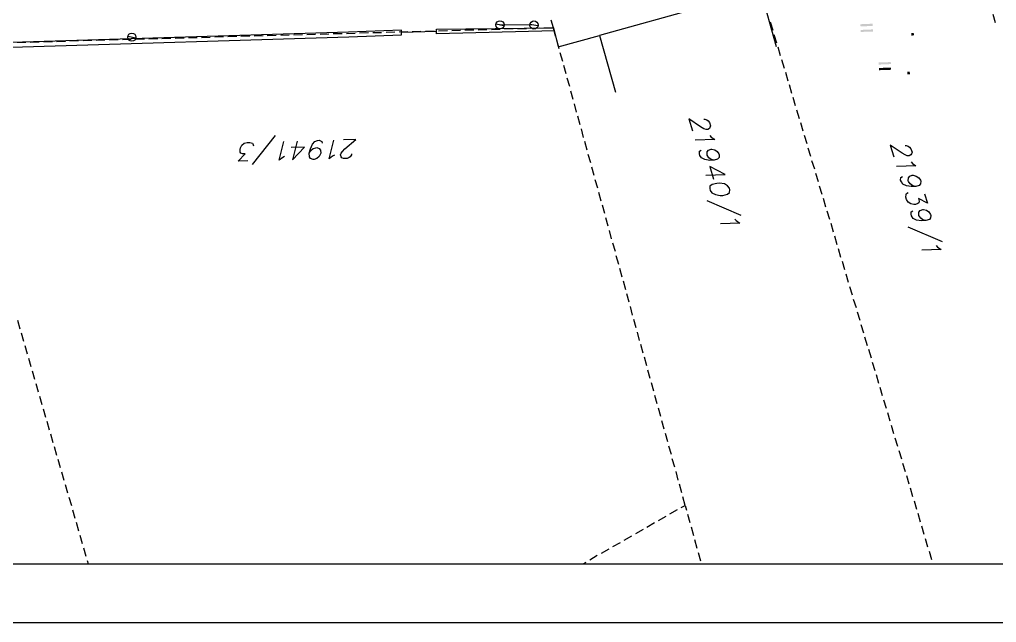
# Model space of a CAD drawing. Header units: millimetres. Extents: x -160 to 389, y -61 to 142.
# Drawn here: x -63.7 to 50.9, y -61.5 to 9.3 of the extents above; entities that cross this region are included whole.
import ezdxf

# ---------------------------------------------------------------- set-up
doc = ezdxf.new("R2010")
doc.units = ezdxf.units.MM
for name, color, linetype in [('PDF_0', 7, 'Continuous'), ('PDF_C-ROAD-BRNG', 7, 'Continuous'), ('PDF_xref_Boundary$lines$(UV_map)$GR-10', 8, 'Continuous'), ('PDF_xref_Boundary$lines$(UV_map)$TX-11', 8, 'Continuous')]:
    doc.layers.add(name, color=color, linetype=linetype)
for name, color, linetype, true_color in [('PDF_xref_2D-survey$(UV_map)$GR-30', 7, 'Continuous', 0xdcdcdc), ('PDF_xref_2D-survey$(UV_map)$GR-39', 7, 'Continuous', 0xdcdcdc), ('PDF_xref_2D-survey$(UV_map)$GR-75', 7, 'Continuous', 0xdcdcdc), ('PDF_xref_2D-survey$(UV_map)$SI-75', 7, 'Continuous', 0xdcdcdc)]:
    doc.layers.add(name, color=color, linetype=linetype, true_color=true_color)

msp = doc.modelspace()

# ---------------------------------------------------------------- linework, layer by layer
msp.add_line((-159.98, -61.48), (389.39, -61.48))
at = {"layer": 'PDF_0', "lineweight": 25}
msp.add_lwpolyline([(-153.12, 135.58), (238.32, 135.58), (238.32, -54.62), (-153.12, -54.62)], close=True, dxfattribs=at)
at = {"layer": 'PDF_C-ROAD-BRNG', "lineweight": 25, "transparency": 33554559}
for points in [[(36.36, 8.56), (34.94, 8.5), (36.36, 8.82), (34.91, 8.76)], [(36.39, 7.89), (34.97, 7.86), (36.39, 8.15), (34.94, 8.09)], [(40.89, 7.42), (40.89, 7.74), (41.21, 7.45), (41.18, 7.74)], [(38.51, 4.08), (37.06, 4.02), (38.48, 4.31), (37.06, 4.29)], [(38.51, 3.41), (37.09, 3.36), (38.51, 3.68), (37.09, 3.62)], [(40.42, 2.86), (40.42, 3.18), (40.74, 2.86), (40.71, 3.18)]]:
    msp.add_solid(points, dxfattribs=at)
at = {"layer": 'PDF_xref_2D-survey$(UV_map)$GR-30', "lineweight": 25}
msp.add_lwpolyline([(25.1, 6.11), (23.24, 12.71), (16.7, 10.88), (4.31, 7.42), (6.18, 0.79)], dxfattribs=at)
at = {"layer": 'PDF_xref_2D-survey$(UV_map)$GR-39', "lineweight": 25}
for points in [[(-73.14, 5.85), (-63.34, 6.11), (-25.08, 7.28), (-18.91, 7.51), (-18.91, 8.06), (-25.11, 7.83), (-63.37, 6.67), (-73.31, 6.38), (-67.84, -10.69)], [(-0.92, 7.98), (-14.79, 7.63), (-14.79, 8.18), (-1.09, 8.35), (-0.54, 6.09), (4.31, 7.42)], [(-14.79, 7.89), (-18.91, 7.77)]]:
    msp.add_lwpolyline(points, dxfattribs=at)
at = {"layer": 'PDF_xref_2D-survey$(UV_map)$GR-75', "lineweight": 25}
msp.add_lwpolyline([(-3.39, 8.64), (-7.37, 8.67)], dxfattribs=at)
at = {"layer": 'PDF_xref_2D-survey$(UV_map)$SI-75', "lineweight": 25}
for points in [[(-6.91, 8.59), (-7.84, 8.76)], [(-2.92, 8.56), (-3.85, 8.73)], [(-50.08, 7.13), (-51.01, 7.31)]]:
    msp.add_lwpolyline(points, dxfattribs=at)
for centre in [(-7.35, 8.69), (-3.37, 8.66), (-50.53, 7.24)]:
    msp.add_circle(centre, 0.48, dxfattribs=at)
at = {"layer": 'PDF_xref_Boundary$lines$(UV_map)$GR-10', "lineweight": 25}
for points in [[(-0.83, 7.36), (-1.09, 8.35), (-1.35, 9.23)], [(50.77, 8.91), (50.51, 9.89)], [(-14.55, 8), (-13.51, 8.03)], [(-13.01, 8.03), (-11.97, 8.06)], [(-11.47, 8.09), (-10.43, 8.09)], [(-9.9, 8.12), (-8.88, 8.15)], [(-8.36, 8.15), (-7.34, 8.18)], [(-6.82, 8.21), (-5.8, 8.24)], [(-5.28, 8.24), (-4.26, 8.27)], [(-3.74, 8.3), (-2.72, 8.32)], [(-2.2, 8.32), (-1.09, 8.35)], [(24.35, 9.05), (24.64, 8.06)], [(-54.7, 6.9), (-53.69, 6.93)], [(-53.16, 6.93), (-52.15, 6.96)], [(-51.62, 6.96), (-50.6, 6.99)], [(-50.08, 7.02), (-49.03, 7.05)], [(-48.54, 7.05), (-47.49, 7.07)], [(-47, 7.1), (-45.95, 7.13)], [(-45.43, 7.13), (-44.41, 7.16)], [(-43.89, 7.19), (-42.87, 7.22)], [(-42.35, 7.22), (-41.33, 7.25)], [(-40.81, 7.28), (-39.79, 7.31)], [(-39.27, 7.31), (-38.22, 7.34)], [(-37.73, 7.36), (-36.68, 7.39)], [(-36.18, 7.39), (-35.14, 7.42)], [(-34.64, 7.45), (-33.6, 7.48)], [(-33.07, 7.48), (-32.06, 7.51)], [(-31.53, 7.51), (-30.51, 7.54)], [(-29.99, 7.57), (-28.97, 7.6)], [(-28.45, 7.6), (-27.43, 7.63)], [(-26.91, 7.66), (-25.86, 7.68)], [(-25.37, 7.68), (-24.32, 7.71)], [(-23.83, 7.74), (-22.78, 7.77)], [(-22.26, 7.77), (-21.24, 7.8)], [(-20.72, 7.83), (-19.7, 7.86)], [(-19.18, 7.86), (-18.16, 7.89)], [(-17.64, 7.92), (-16.62, 7.95)], [(-16.09, 7.95), (-15.08, 7.98)], [(24.78, 7.57), (25.07, 6.58)], [(-63.98, 6.64), (-62.96, 6.67)], [(-62.44, 6.67), (-61.39, 6.7)], [(-60.9, 6.73), (-59.85, 6.75)], [(-59.36, 6.75), (-58.31, 6.78)], [(-57.79, 6.81), (-56.77, 6.84)], [(-56.24, 6.84), (-55.23, 6.87)], [(-0.42, 5.88), (-0.69, 6.87)], [(25.22, 6.09), (25.51, 5.1)], [(0.01, 4.4), (-0.28, 5.39)], [(25.65, 4.6), (25.97, 3.61)], [(0.42, 2.92), (0.13, 3.91)], [(0.83, 1.43), (0.54, 2.42)], [(26.12, 3.12), (26.41, 2.13)], [(26.56, 1.67), (26.85, 0.68)], [(1.23, -0.08), (0.94, 0.91)], [(26.99, 0.18), (27.28, -0.8)], [(1.64, -1.56), (1.38, -0.57)], [(2.05, -3.04), (1.79, -2.05)], [(27.43, -1.3), (27.75, -2.29)], [(27.89, -2.78), (28.18, -3.77)], [(2.45, -4.53), (2.19, -3.54)], [(28.33, -4.26), (28.62, -5.25)], [(2.86, -6.04), (2.6, -5.02)], [(3.3, -7.52), (3.01, -6.53)], [(28.77, -5.75), (29.06, -6.74)], [(3.7, -9), (3.41, -8.01)], [(29.2, -7.23), (29.52, -8.22)], [(29.67, -8.71), (29.96, -9.7)], [(4.11, -10.49), (3.82, -9.5)], [(30.1, -10.2), (30.39, -11.18)], [(4.52, -12), (4.26, -10.98)], [(4.93, -13.48), (4.66, -12.49)], [(30.54, -11.68), (30.83, -12.67)], [(30.97, -13.16), (31.29, -14.12)], [(5.33, -14.96), (5.07, -13.97)], [(31.44, -14.61), (31.73, -15.6)], [(5.74, -16.45), (5.48, -15.46)], [(6.18, -17.93), (5.88, -16.94)], [(31.88, -16.1), (32.17, -17.09)], [(32.31, -17.58), (32.6, -18.57)], [(6.58, -19.44), (6.29, -18.45)], [(32.78, -19.06), (33.07, -20.05)], [(6.99, -20.92), (6.7, -19.93)], [(33.21, -20.55), (33.5, -21.53)], [(7.4, -22.41), (7.13, -21.42)], [(7.8, -23.89), (7.54, -22.9)], [(33.65, -22.03), (33.94, -23.02)], [(34.09, -23.51), (34.41, -24.5)], [(8.21, -25.4), (7.95, -24.38)], [(34.55, -24.99), (34.84, -25.98)], [(-63.63, -27.03), (-63.92, -26.04)], [(8.62, -26.88), (8.36, -25.89)], [(9.02, -28.37), (8.76, -27.38)], [(34.99, -26.48), (35.28, -27.46)], [(-63.19, -28.51), (-63.48, -27.52)], [(35.42, -27.96), (35.71, -28.95)], [(-62.76, -29.99), (-63.05, -29.01)], [(9.46, -29.85), (9.17, -28.86)], [(35.86, -29.41), (36.18, -30.4)], [(-62.32, -31.48), (-62.61, -30.49)], [(9.87, -31.36), (9.58, -30.34)], [(36.32, -30.9), (36.61, -31.88)], [(-61.91, -32.96), (-62.18, -31.97)], [(10.27, -32.84), (9.98, -31.85)], [(36.76, -32.38), (37.05, -33.37)], [(-61.48, -34.44), (-61.77, -33.45)], [(10.68, -34.33), (10.42, -33.34)], [(37.2, -33.86), (37.49, -34.85)], [(-61.04, -35.92), (-61.33, -34.94)], [(11.09, -35.81), (10.83, -34.82)], [(37.63, -35.34), (37.95, -36.33)], [(-60.61, -37.41), (-60.9, -36.42)], [(11.5, -37.29), (11.23, -36.3)], [(11.9, -38.8), (11.64, -37.79)], [(38.1, -36.83), (38.39, -37.81)], [(-60.17, -38.89), (-60.46, -37.9)], [(38.53, -38.31), (38.82, -39.3)], [(-59.76, -40.37), (-60.02, -39.38)], [(12.34, -40.29), (12.05, -39.3)], [(38.97, -39.79), (39.26, -40.78)], [(-59.33, -41.86), (-59.62, -40.87)], [(12.75, -41.77), (12.46, -40.78)], [(-58.89, -43.34), (-59.18, -42.35)], [(13.15, -43.25), (12.86, -42.26)], [(39.41, -41.27), (39.73, -42.26)], [(39.87, -42.76), (40.16, -43.75)], [(-58.45, -44.82), (-58.74, -43.83)], [(13.56, -44.76), (13.3, -43.75)], [(40.31, -44.24), (40.6, -45.2)], [(-58.02, -46.3), (-58.31, -45.32)], [(13.97, -46.25), (13.71, -45.26)], [(40.74, -45.69), (41.03, -46.68)], [(-57.58, -47.79), (-57.87, -46.8)], [(14.37, -47.73), (14.11, -46.74)], [(13.88, -47.99), (14.37, -47.73), (14.52, -48.28)], [(41.21, -47.18), (41.5, -48.16)], [(-57.17, -49.27), (-57.47, -48.28)], [(12.11, -49.04), (11.21, -49.53)], [(13.44, -48.25), (12.54, -48.78)], [(14.66, -48.78), (14.93, -49.76)], [(41.64, -48.66), (41.94, -49.65)], [(-56.74, -50.75), (-57.03, -49.76)], [(10.77, -49.79), (9.87, -50.32)], [(15.07, -50.26), (15.33, -51.25)], [(42.08, -50.14), (42.37, -51.13)], [(-56.3, -52.23), (-56.59, -51.25)], [(8.09, -51.33), (7.19, -51.86)], [(9.43, -50.58), (8.53, -51.07)], [(6.76, -52.12), (5.86, -52.61)], [(15.48, -51.74), (15.74, -52.76)], [(42.52, -51.62), (42.81, -52.61)], [(-55.87, -53.75), (-56.16, -52.76)], [(4.05, -53.63), (3.18, -54.15)], [(5.42, -52.87), (4.52, -53.4)], [(15.89, -53.25), (16.15, -54.24)], [(42.98, -53.11), (43.27, -54.1)], [(-55.61, -54.62), (-55.72, -54.24)], [(2.72, -54.42), (2.37, -54.62)], [(43.42, -54.59), (43.42, -54.62)]]:
    msp.add_lwpolyline(points, dxfattribs=at)
at = {"layer": 'PDF_xref_Boundary$lines$(UV_map)$TX-11', "lineweight": 25}
for points in [[(16.55, -2.37), (16.67, -2.37), (16.9, -2.46), (17.05, -2.58), (17.22, -2.78), (17.34, -3.16), (17.28, -3.36), (17.22, -3.48), (17.02, -3.6), (16.82, -3.6), (16.55, -3.51), (16.18, -3.3), (14.81, -2.35), (15.22, -3.74)], [(-36.39, -7.69), (-33.68, -4.29)], [(17.25, -4.29), (17.4, -4.5), (17.83, -4.79), (15.54, -4.85)], [(-36.91, -7.29), (-38.04, -7.32), (-37.23, -6.47), (-37.55, -6.47), (-37.73, -6.39), (-37.81, -6.27), (-37.84, -5.95), (-37.78, -5.75), (-37.61, -5.43), (-37.35, -5.22), (-37, -5.11), (-36.68, -5.11), (-36.39, -5.19), (-36.33, -5.28), (-36.27, -5.51)], [(-32.61, -6.76), (-32.84, -6.88), (-33.25, -7.2), (-32.7, -4.99)], [(-31.13, -4.96), (-31.68, -7.17), (-30.28, -5.66), (-31.85, -5.72)], [(-29.73, -6.39), (-29.53, -6.07), (-29.26, -5.83), (-28.94, -5.75), (-28.83, -5.72), (-28.54, -5.83), (-28.39, -6.04), (-28.36, -6.36), (-28.39, -6.44), (-28.57, -6.76), (-28.83, -7), (-29.15, -7.11), (-29.26, -7.11), (-29.56, -7), (-29.7, -6.79), (-29.73, -6.39), (-29.58, -5.86), (-29.35, -5.34), (-29.06, -4.99), (-28.74, -4.9), (-28.54, -4.87), (-28.25, -4.99), (-28.19, -5.19)], [(-26.76, -6.62), (-27, -6.74), (-27.38, -7.06), (-26.85, -4.85)], [(-24.76, -6.47), (-24.76, -6.56), (-24.93, -6.79), (-25.05, -6.88), (-25.28, -7), (-25.72, -7), (-25.89, -6.91), (-25.98, -6.82), (-26.04, -6.59), (-25.98, -6.39), (-25.81, -6.18), (-25.54, -5.86), (-24.24, -4.79), (-25.69, -4.82)], [(40.19, -5.46), (40.28, -5.46), (40.54, -5.57), (40.69, -5.66), (40.83, -5.86), (40.98, -6.27), (40.92, -6.47), (40.83, -6.56), (40.66, -6.68), (40.42, -6.68), (40.19, -6.59), (39.81, -6.39), (38.42, -5.43), (38.85, -6.82)], [(17.78, -7.2), (17.43, -7.11), (17.16, -6.91), (16.96, -6.62), (16.93, -6.53), (16.93, -6.21), (17.11, -6.01), (17.4, -5.89), (17.51, -5.89), (17.86, -5.98), (18.12, -6.18), (18.33, -6.47), (18.36, -6.59), (18.36, -6.88), (18.18, -7.08), (17.78, -7.2), (17.25, -7.23), (16.67, -7.14), (16.29, -6.94), (16.09, -6.65), (16.03, -6.44), (16.06, -6.15), (16.23, -6.04)], [(16.79, -8.95), (19.05, -8.89), (17.25, -7.93), (17.69, -9.44)], [(40.86, -7.38), (41.03, -7.58), (41.44, -7.87), (39.17, -7.93)], [(41.41, -10.28), (41.06, -10.2), (40.77, -9.99), (40.57, -9.7), (40.54, -9.61), (40.57, -9.29), (40.71, -9.09), (41, -8.97), (41.12, -8.97), (41.47, -9.06), (41.76, -9.26), (41.96, -9.56), (41.99, -9.67), (41.96, -9.96), (41.82, -10.17), (41.41, -10.28), (40.86, -10.31), (40.31, -10.22), (39.9, -10.02), (39.73, -9.73), (39.64, -9.53), (39.67, -9.24), (39.84, -9.12)], [(42.43, -11.15), (42.78, -12.26), (41.73, -11.71), (41.82, -12), (41.76, -12.2), (41.67, -12.29), (41.38, -12.4), (41.18, -12.4), (40.83, -12.32), (40.54, -12.14), (40.34, -11.82), (40.25, -11.53), (40.28, -11.24), (40.34, -11.13), (40.54, -11.01)], [(20.94, -13.68), (16.93, -11.97)], [(42.6, -14.29), (42.26, -14.21), (41.99, -14), (41.79, -13.71), (41.76, -13.63), (41.76, -13.31), (41.94, -13.1), (42.23, -12.99), (42.34, -12.99), (42.69, -13.07), (42.95, -13.28), (43.16, -13.57), (43.19, -13.68), (43.16, -13.97), (43.01, -14.18), (42.6, -14.29), (42.08, -14.32), (41.5, -14.24), (41.12, -14.03), (40.92, -13.74), (40.86, -13.54), (40.86, -13.25), (41.06, -13.13)], [(20.19, -14.12), (20.36, -14.29), (20.77, -14.59), (18.5, -14.67)], [(44.55, -16.77), (40.54, -15.08)], [(43.8, -17.2), (43.97, -17.41), (44.38, -17.7), (42.11, -17.75)]]:
    msp.add_lwpolyline(points, dxfattribs=at)
msp.add_lwpolyline([(19.55, -10.49), (19.35, -10.2), (18.97, -9.99), (18.39, -9.9), (18.07, -9.93), (17.54, -10.05), (17.28, -10.25), (17.25, -10.54), (17.31, -10.75), (17.51, -11.04), (17.92, -11.24), (18.47, -11.33), (18.79, -11.33), (19.32, -11.21), (19.58, -10.98), (19.61, -10.69)], close=True, dxfattribs=at)

doc.saveas('drawing.dxf')
